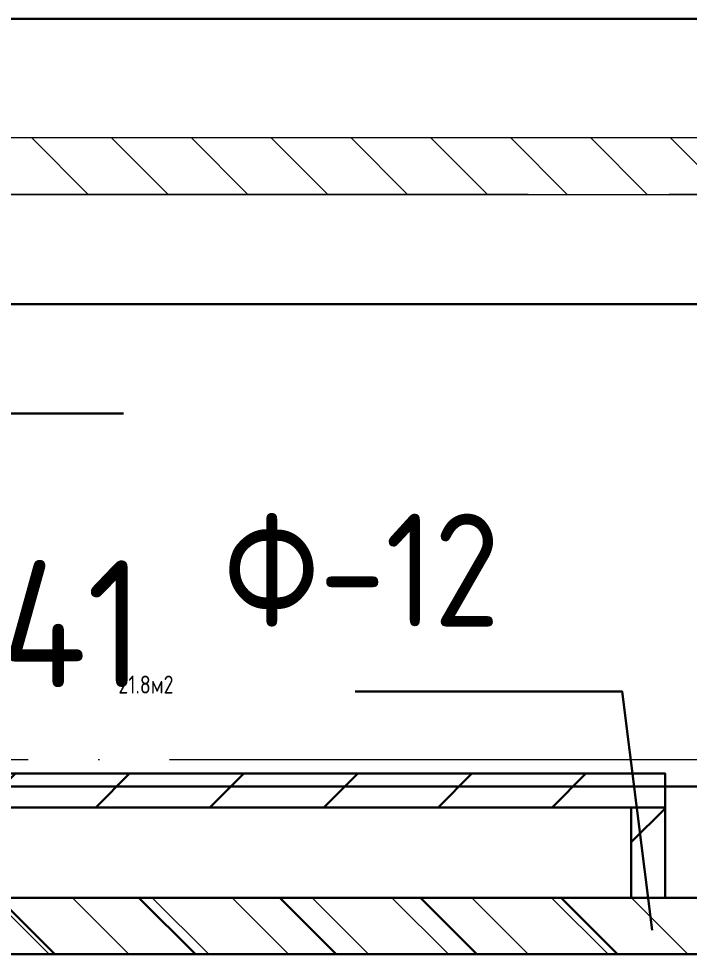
# Model space of a CAD drawing. Header units: millimetres. Extents: x -592259 to 288321, y -552984 to 293768.
# Drawn here: x 177706 to 180082, y -213721 to -210409 of the extents above; entities that cross this region are included whole.
import ezdxf

# ---------------------------------------------------------------- set-up
doc = ezdxf.new("R2010")
doc.units = ezdxf.units.MM
doc.linetypes.add('ADSK_Линия сетки', pattern=[2500, 2000, -250, 0, -250])
for name, color, linetype, lineweight in [('0.1) Блок', 6, 'Continuous', 30), ('0.3) ПГП 6 вып', 4, 'Continuous', 30), ('2)Фарх готовы', 3, 'Continuous', 30), ('4) Штукатурка', 6, 'Continuous', 30), ('A-AREA-____-IDEN', 250, 'Continuous', 9), ('A-WALL-____-MCUT', 250, 'Continuous', 13), ('A-WALL-____-PATT', 250, 'Continuous', 13), ('S-GRID-____-OTLN', 250, 'Continuous', 9)]:
    doc.layers.add(name, color=color, linetype=linetype, lineweight=lineweight)
doc.styles.add('GOST Common_1', font='', dxfattribs={"width": 0.9, "height": 250})
doc.styles.add('ISOCPEUR_1', font='isocpeur.ttf', dxfattribs={"width": 0.9, "height": 250})
doc.styles.add('А3', font='ГОСТ тип А.ttf')
doc.styles.get('GOST Common_1').set_extended_font_data('GOST Common')
pattern_1 = [(135, (28052.9, -258555.93), (-141.42136, -141.42136), [])]

msp = doc.modelspace()

# ---------------------------------------------------------------- hatches: boundary and pattern name
at = {"layer": '0.1) Блок'}
h = msp.add_hatch(dxfattribs=at)
h.set_pattern_fill('ANSI31', color=256, scale=111, angle=-90)
h.set_pattern_definition([(315, (119478.1, -56183), (249.2021, 249.2021), [])])
h.paths.add_polyline_path([(173303.0929, -213520.9073), (173303.0929, -213720.9292), (180802.9057, -213720.6104), (180802.9057, -213520.5885)])
at = {"layer": '0.3) ПГП 6 вып'}
h = msp.add_hatch(dxfattribs=at)
h.set_pattern_fill('ANSI31', color=4, scale=90)
h.paths.add_polyline_path([(175460.9057, -213200.8201), (179995.9057, -213200.8201), (179995.9057, -213080.8201), (175460.9057, -213080.8201)])
h = msp.add_hatch(dxfattribs=at)
h.set_pattern_fill('ANSI31', color=4, scale=90)
h.paths.add_polyline_path([(179995.9057, -213200.8201), (179875.9057, -213200.8201), (179875.9057, -213520.8206), (179995.9057, -213520.8206)])
at = {"layer": 'A-WALL-____-PATT', "lineweight": 15}
h = msp.add_hatch(dxfattribs=at)
h.set_pattern_fill('FP_1', color=256, style=0, pattern_type=2)
h.set_pattern_definition(pattern_1)
h.paths.add_polyline_path([(173780.0741, -211030.9286), (174187.8032, -211030.9286), (174187.8032, -210830.9286), (173502.8838, -210830.9505), (173502.9057, -211030.9286), (173765.7158, -211030.9286)])
h.paths.add_polyline_path([(175467.8032, -211030.9286), (180602.8838, -211030.9286), (180602.8838, -210830.9286), (175437.8032, -210830.9286), (175437.8032, -211030.9286)])
h = msp.add_hatch(dxfattribs=at)
h.set_pattern_fill('FP_1', color=256, style=0, pattern_type=2)
h.set_pattern_definition(pattern_1)
h.paths.add_polyline_path([(180802.8838, -213720.9292), (180802.9057, -213720.9292), (180802.885, -213520.9292), (173303.0217, -213520.1503), (173303.0217, -213720.1497), (180795.658, -213720.9292)])

# ---------------------------------------------------------------- linework, layer by layer
at = {"layer": '0.1) Блок'}
msp.add_lwpolyline([(173303.0929, -213520.9073), (173303.0929, -213720.9292), (180802.9057, -213720.6104), (180802.9057, -213520.5885)], close=True, dxfattribs=at)
at = {"layer": '0.3) ПГП 6 вып'}
for points in [[(175460.9057, -213200.8201), (179995.9057, -213200.8201), (179995.9057, -213080.8201), (175460.9057, -213080.8201)], [(179995.9057, -213200.8201), (179875.9057, -213200.8201), (179875.9057, -213520.8206), (179995.9057, -213520.8206)]]:
    msp.add_lwpolyline(points, close=True, dxfattribs=at)
at = {"layer": '2)Фарх готовы'}
for points in [[(175440.1673, -210931.7271), (176563.6442, -211806.3968), (178077.7227, -211806.3968)], [(179950.2168, -213634.9873), (179843.9306, -212790.7514), (179597.7939, -212790.7514), (178897.7939, -212790.7514)]]:
    msp.add_lwpolyline(points, dxfattribs=at)
at = {"layer": '4) Штукатурка'}
for p, q in [((173707.9057, -210409.0633), (180602.8838, -210409.0633)), ((173690.5852, -211419.0633), (180602.8838, -211419.0633)), ((180602.8838, -213127.4298), (173690.5852, -213127.4298))]:
    msp.add_line(p, q, dxfattribs=at)
at = {"layer": 'A-WALL-____-MCUT', "color": 7, "lineweight": 15}
for p, q in [((180602.8838, -210830.9286), (175467.8032, -210830.9286)), ((175467.8032, -211030.9286), (180602.8838, -211030.9286)), ((180802.9057, -213520.9292), (173302.9057, -213520.9292)), ((173303.0929, -213720.9292), (180802.9057, -213720.9292))]:
    msp.add_line(p, q, dxfattribs=at)
at = {"layer": 'S-GRID-____-OTLN', "linetype": 'ADSK_Линия сетки'}
for p, q in [((184510.8783, -211030.9286), (127372.9057, -211030.9286)), ((93236.8325, -213030.9286), (184510.8783, -213030.9286))]:
    msp.add_line(p, q, dxfattribs=at)

# ---------------------------------------------------------------- texts
at = {"layer": '0.3) ПГП 6 вып', "insert": (178059.2804, -212734.1842), "char_height": 63.81659, "attachment_point": 1, "style": 'А3'}
msp.add_mtext_dynamic_manual_height_columns('21.8м2', width=1367.025343, gutter_width=319.083, heights=[0], dxfattribs=at)
at = {"layer": '2)Фарх готовы', "insert": (178432.1011, -212161.0793), "char_height": 400, "width": 526.708687, "attachment_point": 1, "style": 'GOST Common_1'}
msp.add_mtext('Ф-12', dxfattribs=at)
at = {"layer": 'A-AREA-____-IDEN', "insert": (176960.9123, -212326.2503), "char_height": 450, "width": 628.523, "attachment_point": 1, "style": 'ISOCPEUR_1'}
msp.add_mtext('3.041', dxfattribs=at)

doc.saveas('drawing.dxf')
